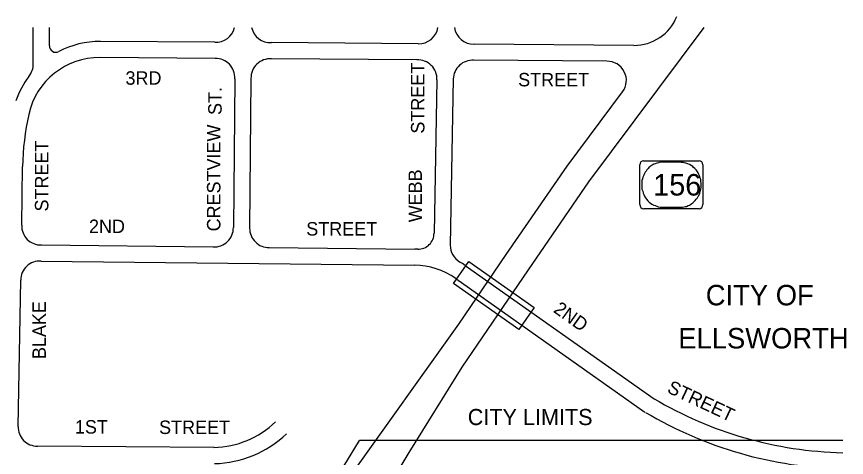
# Model space of a CAD drawing. Extents: x -12.268 to -11.611, y 15.034 to 15.767.
# Drawn here: x -12.0465 to -11.7546, y 15.5697 to 15.7249 of the extents above; entities that cross this region are included whole.
import ezdxf

# ---------------------------------------------------------------- set-up
doc = ezdxf.new("R2010")
doc.units = 0
for name, color, linetype in [('PL Inter Bridges', 7, 'Continuous'), ('PL Inter City Label Text', 7, 'Continuous'), ('PL Inter City Limit', 7, 'Continuous'), ('PL Inter Road Lines', 7, 'Continuous'), ('PL Inter Route Shields', 7, 'Continuous'), ('PL Inter Street Names', 7, 'Continuous')]:
    doc.layers.add(name, color=color, linetype=linetype)

msp = doc.modelspace()

# ---------------------------------------------------------------- linework, layer by layer
at = {"layer": 'PL Inter Bridges'}
for p, q in [((-11.89280849000508, 15.630907259169692), (-11.88734506503609, 15.638641995642649)), ((-11.88734506503609, 15.638641995642649), (-11.864370971240643, 15.622414262723641)), ((-11.869834396209633, 15.61467952625069), (-11.89280849000508, 15.630907259169692)), ((-11.864370971240643, 15.622414262723641), (-11.869834396209633, 15.61467952625069))]:
    msp.add_line(p, q, dxfattribs=at)
at = {"layer": 'PL Inter City Limit'}
msp.add_line((-11.755817780330103, 15.575599885402038), (-11.925856228392579, 15.575599885402038), dxfattribs=at)
msp.add_lwpolyline([(-12.056052719881194, 15.421063112045204), (-12.001600411101956, 15.468255112987208), (-11.971847240486975, 15.500341865611206), (-11.925856228392579, 15.57559988540204)], dxfattribs=at)
at = {"layer": 'PL Inter Road Lines'}
for p, q in [((-12.040580886089684, 15.708341235817066), (-12.04062631062022, 15.721001224534504)), ((-12.034894057495036, 15.714612432998813), (-12.034918793459802, 15.721001224534504)), ((-11.976728276583044, 15.71587139076641), (-12.016988491026469, 15.71615698796284)), ((-11.905175396211249, 15.71531718132389), (-11.956854192610347, 15.71572322595682)), ((-11.829307504386604, 15.714739641463364), (-11.885553757841986, 15.7151334156973)), ((-11.976564318827855, 15.710154780334094), (-12.017031973055541, 15.710475336163903)), ((-11.905709811144336, 15.709635122794912), (-11.956819922410096, 15.709994264911348)), ((-11.838860011783959, 15.70913308204451), (-11.88569479670506, 15.709486905195082)), ((-11.969742921947146, 15.703012454253928), (-11.97020634655631, 15.650615112933835)), ((-11.9640254911835, 15.703124850146816), (-11.964500558891421, 15.650396472833028)), ((-11.898601840280389, 15.702564314272887), (-11.899637774187228, 15.648615349925489)), ((-11.892850392855841, 15.70291142343605), (-11.893945707427134, 15.644423855814498)), ((-12.037739974300418, 15.644469826843864), (-11.977269761064557, 15.643781542538878)), ((-11.957599564415371, 15.643593750607227), (-11.906416362765599, 15.643030641186)), ((-12.03787132180509, 15.638824270942736), (-11.906480199389874, 15.637349181625583)), ((-11.888738161801431, 15.637307243964466), (-11.822210100567537, 15.590315200711956)), ((-11.892016216782826, 15.632666402080693), (-11.825488155548932, 15.585674358828182)), ((-11.935197326255107, 15.554565701970285), (-11.890898784403666, 15.616633864283502)), ((-11.976946787595423, 15.573192706743631), (-12.039119554597015, 15.57365779575103))]:
    msp.add_line(p, q, dxfattribs=at)
for points in [[(-11.967135051621282, 15.468190598116221), (-11.947690607633156, 15.503329954811075), (-11.926363599461332, 15.54154676844942), (-11.908345770713893, 15.571433484387633), (-11.889766207142184, 15.601446625541934), (-11.866451704047124, 15.635774728258584), (-11.845138948114146, 15.666671072429883), (-11.80461296053028, 15.721001224534504)], [(-11.890898784403666, 15.616633864283502), (-11.874266192569749, 15.641123570051235), (-11.852834379699193, 15.672192506830024), (-11.833309482030387, 15.698351464214813)], [(-12.044678578446794, 15.651409129986973), (-12.044361805837726, 15.672057740348642)], [(-12.045917382240013, 15.580629997013526), (-12.045009316199126, 15.632079862464073)]]:
    msp.add_lwpolyline(points, dxfattribs=at)
for centre, radius, start, end in [((-11.829234386849958, 15.730874244548946), 0.016134768758908943, 269.7403532297504, 338.149559328903), ((-11.97634120896533, 15.722615551970167), 0.006755259557037353, 266.71522701944383, 346.1740416711388), ((-11.957198544047605, 15.722469703094601), 0.006755259557037353, 192.55537009212821, 272.9219363799689), ((-11.904948184376934, 15.7220686186868), 0.006755259557037353, 268.0725041134496, 350.9086295458865), ((-11.885732595021429, 15.721886307592346), 0.006755259557037353, 187.5286147552966, 271.517012455399), ((-12.016798458608854, 15.683773592773807), 0.03238395275887365, 90.33621954891782, 117.29733384492152), ((-12.03267533715178, 15.714520939376388), 0.0022206060083952103, 177.638625341297, 297.49913873120613), ((-12.017227642186374, 15.684907903068677), 0.025568181818181813, 89.56152045183342, 167.47028508864628), ((-11.976487057840894, 15.703399962614654), 0.006755259557037353, 356.7114826306336, 90.65531530672945), ((-11.957271468485384, 15.703254113739094), 0.006755259557037353, 86.1672843096034, 181.09643608375717), ((-11.905349268784736, 15.702889491550183), 0.006755259557037353, 357.2408923416101, 93.05944951655925), ((-11.886097217210336, 15.70274364267462), 0.006755259557037353, 86.5847862030593, 178.57679515293694), ((-12.047333149145924, 15.708140051070474), 0.006755259557037353, 320.17506786571414, 1.7066319178926506), ((-11.838732794871047, 15.702379020485713), 0.006755259557037353, 323.4010302134285, 91.07907372698702), ((-12.014515989721529, 15.683413873657798), 0.034344122999565574, 143.5598604741774, 159.84018211273883), ((-11.952518500360604, 15.670527018590692), 0.0918560606060606, 167.4702850886465, 179.04515874612977), ((-12.03792589667207, 15.65122252738177), 0.006755259557037353, 178.4170997734928, 271.5771285259221), ((-11.976961066686476, 15.650529745222844), 0.006755259557037353, 267.38084875802843, 0.7240787273194655), ((-11.957745477330967, 15.650347434128388), 0.006755259557037353, 179.58406698320206, 271.2376792317924), ((-11.905180496002343, 15.64855807528493), 0.005543017725410381, 267.9723748154576, 0.5920337505953057), ((-11.906825352684175, 15.563293795155294), 0.07973789492881009, 88.95895048716278, 89.70611841497112), ((-11.887191083777063, 15.64433116801139), 0.006755259557037353, 179.21382938278663, 240.09579557430857), ((-12.038254056642089, 15.63207986246404), 0.006755259557037353, 86.75203596891446, 179.99999999971948), ((-11.906767464199106, 15.611782613603712), 0.025568181818181813, 54.76455787988914, 89.35625428582644), ((-11.914481978720397, 15.5991810016092), 0.0460038527265895, 55.97176883950461, 58.66622078672901), ((-11.752690462402029, 15.708023323615357), 0.1366954913055164, 239.33850861311282, 268.6890734202727), ((-11.752690462402029, 15.708023323615357), 0.1423773094873346, 239.33850861311282, 268.7413968537388), ((-11.977847962168932, 15.60571478525175), 0.03253290193149911, 271.4232490488331, 313.6178821569587), ((-12.039165612114362, 15.580412898295629), 0.006755259557037353, 178.15832650504163, 270.39064698878724), ((-11.977847962168932, 15.60571478525175), 0.038214720113317294, 271.4232490488331, 313.6178821569587)]:
    msp.add_arc(centre, radius, start, end, dxfattribs=at)
at = {"layer": 'PL Inter Route Shields'}
for points in [[(-11.82723514228315, 15.658678714048595), (-11.827243739809813, 15.672659599410126)], [(-11.825904148077734, 15.674148122585457), (-11.806413412954132, 15.674134776983664)], [(-11.805071989362476, 15.672644418076493), (-11.805063391835837, 15.658663532714963)], [(-11.806402983567914, 15.65717500953963), (-11.825893718691516, 15.657188355141423)]]:
    msp.add_lwpolyline(points, dxfattribs=at)
msp.add_lwpolyline([(-11.812730155748408, 15.673561700919585), (-11.819539934670848, 15.673566363678443), (-11.820129758041972, 15.673566767539445), (-11.820665851195391, 15.673388401760633), (-11.821255637929335, 15.673329227979911), (-11.82179169444518, 15.673091284559845), (-11.82227416729202, 15.672912882066402), (-11.82286380747722, 15.67261539771924), (-11.823346243686924, 15.672377417584547), (-11.823721329371507, 15.671960631095397), (-11.824096524968162, 15.671722577531423), (-11.824364443314895, 15.67142487289597), (-11.824793112668857, 15.670948545480213), (-11.82506092110365, 15.67047210792006), (-11.825328766176, 15.670055248001637), (-11.825596611247974, 15.669638388083207), (-11.825864346408341, 15.669042795240083), (-11.826185628600884, 15.668328083828142), (-11.8263461597858, 15.667791995196998), (-11.826506617695893, 15.667136751282865), (-11.826559834993354, 15.66648143393947), (-11.826559322072693, 15.665647346956254), (-11.826558919063597, 15.664991992898212), (-11.826504785836356, 15.664157869200363), (-11.826236208020592, 15.663383176285686), (-11.82607494409189, 15.662727712083742), (-11.82580651282487, 15.662191329735494), (-11.825537971646288, 15.661476214462553), (-11.825215993347138, 15.661058950683127), (-11.824840358104229, 15.660582072547811), (-11.8244110292804, 15.659986002413927), (-11.82392819006204, 15.659568628490593), (-11.823499007786976, 15.659210868923624), (-11.823069825511915, 15.658853109356645), (-11.822372541704524, 15.658495166216483), (-11.821889849034953, 15.65831610286006), (-11.82129987911504, 15.658077388432147), (-11.820763602775672, 15.657957866002805), (-11.820066465517094, 15.657838233429073), (-11.819530262452483, 15.657837866282703), (-11.812720483530043, 15.65783320352385), (-11.812184280465456, 15.65783283637748), (-11.811701770981411, 15.657951661229205), (-11.811165604554004, 15.65801087172409), (-11.81079029904583, 15.658070192363358), (-11.81025427916721, 15.658367713425621), (-11.80982538998966, 15.658486574991507), (-11.809396574086492, 15.65872459184132), (-11.808967831457728, 15.659081763974106), (-11.808646219530473, 15.659260276610988), (-11.808271097208687, 15.65961748545841), (-11.807788807547748, 15.660093776160016), (-11.807467378806463, 15.660570177005527), (-11.806985089145503, 15.66104646770666), (-11.806556566340307, 15.661761105689328), (-11.80618170047841, 15.66253535802836), (-11.805967732172883, 15.663369298153027), (-11.80580731089997, 15.664084119708878), (-11.805700509933155, 15.66479897797937), (-11.805647329272917, 15.6655138729645), (-11.80570135258855, 15.666169263737647), (-11.805755449178589, 15.666943809793292), (-11.805809435857018, 15.667539622924716), (-11.805970553236559, 15.667956776560237), (-11.806131780528105, 15.668552663120458), (-11.806453942013224, 15.669267815108038), (-11.806722409917423, 15.669863775098012), (-11.807098081797491, 15.670400230875051), (-11.807420096733887, 15.6708770722962), (-11.807849352283332, 15.671353987146631), (-11.808332154864512, 15.671711783428242), (-11.808654096526482, 15.67206946956595), (-11.809190556051796, 15.67248688020392), (-11.809780599246091, 15.672844749914804), (-11.81037056916596, 15.673083464342234), (-11.811067779698945, 15.673322252198945), (-11.81165767634443, 15.673441811343398), (-11.811925814514357, 15.673501572558303), (-11.812247572990378, 15.673561370487851)], close=True, dxfattribs=at)
for centre, major_axis, start_param, end_param in [((-11.825903232074667, 15.672658681975712), (-9.16864266116767e-06, 0.001489418465709648), 6.277028846743563, 7.847825173538459), ((-11.806412497098304, 15.672645336374018), (-9.16864266116767e-06, 0.001489418465709648), 4.706232519948666, 6.277028846743563), ((-11.825894634547478, 15.65867779575085), (9.168642661167853e-06, -0.001489418465709648), 4.706232519948666, 6.277028846743563), ((-11.806403899571093, 15.658664450149145), (9.168642661167853e-06, -0.001489418465709648), 6.277028846743563, 7.847825173538459)]:
    msp.add_ellipse(centre, major_axis=major_axis, ratio=0.8999999999999999, start_param=start_param, end_param=end_param, dxfattribs=at)

# ---------------------------------------------------------------- texts
at = {"layer": 'PL Inter City Label Text'}
for s, p in [('CITY OF', (-11.804048109151035, 15.62321954327351)), ('ELLSWORTH', (-11.81371388063541, 15.60805126021489))]:
    msp.add_text(s, height=0.007199999999999999, dxfattribs=at).set_placement(p)
at = {"layer": 'PL Inter City Limit'}
msp.add_text('CITY LIMITS', height=0.005679999999999998, dxfattribs=at).set_placement((-11.887765363724563, 15.581069218235633))
at = {"layer": 'PL Inter Route Shields'}
msp.add_text('156', height=0.007579999999999998, dxfattribs=at).set_placement((-11.82254356948499, 15.661871566062427))
at = {"layer": 'PL Inter Street Names'}
for s, rotation, p in [('STREET', 89.99999846476551, (-11.903006571220955, 15.68367390219467)), ('ST.', 89.99999846476551, (-11.974326671371566, 15.690237101595036)), ('CRESTVIEW', 89.99999846476551, (-11.974764217998258, 15.649253567561656)), ('STREET', 89.99999846476551, (-12.035291501357163, 15.656254313588706)), ('WEBB', 89.99999846476551, (-11.903881664474335, 15.652462242824056)), ('BLAKE', 89.99999846476551, (-12.036166594610544, 15.60433211388806)), ('2ND', 324.3982329959263, (-11.857958448045634, 15.621057286929194)), ('STREET', 334.83212985021873, (-11.817970638299844, 15.592715007125895))]:
    msp.add_text(s, height=0.004729999999999999, rotation=rotation, dxfattribs=at).set_placement(p)
for s, p in [('3RD', (-12.008163610502328, 15.70088406951118)), ('STREET', (-11.870044725343574, 15.700300674008922)), ('2ND', (-12.020998311551926, 15.6486701720594)), ('STREET', (-11.944573500756587, 15.647795078806016)), ('1ST', (-12.025957173321089, 15.578079316286608)), ('STREET', (-11.996349851581673, 15.577933467411043))]:
    msp.add_text(s, height=0.004729999999999999, dxfattribs=at).set_placement(p)

doc.saveas('drawing.dxf')
